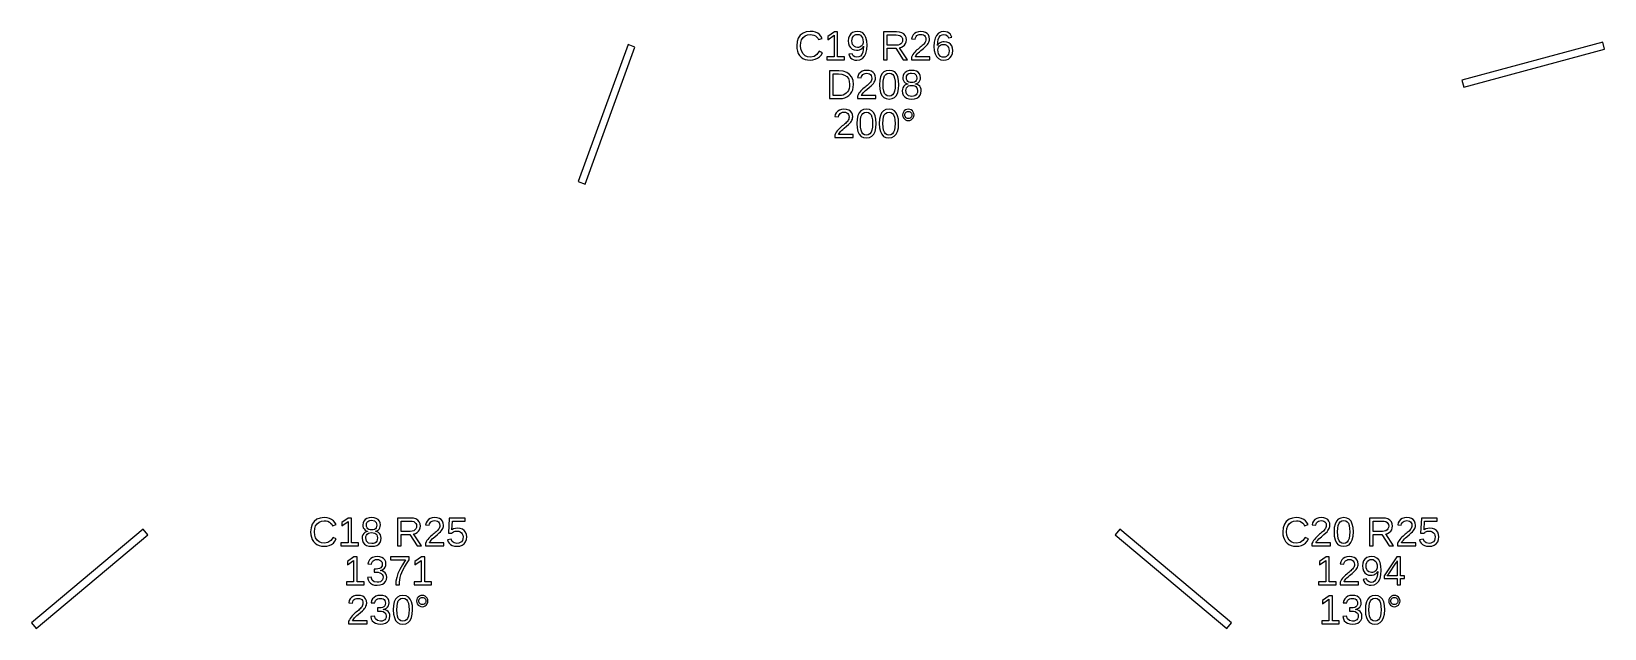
# Model space of a CAD drawing. Extents: x 194 to 2890, y 45 to 1503.
# Drawn here: x 1900.5 to 2224.2, y 955.1 to 1078 of the extents above; entities that cross this region are included whole.
import ezdxf

# ---------------------------------------------------------------- set-up
doc = ezdxf.new("R2010")
doc.units = 0
doc.layers.get('0').update_dxf_attribs({"linetype": 'CONTINUOUS'})

msp = doc.modelspace()

# ---------------------------------------------------------------- linework, layer by layer
for points in [[(2061.31, 1072.09), (2061.81, 1072.22), (2062.26, 1072.44), (2062.66, 1072.73), (2062.99, 1073.11), (2063.26, 1073.56), (2062.62, 1073.88), (2062.15, 1073.22), (2061.55, 1072.82), (2060.81, 1072.69), (2060.23, 1072.76), (2059.73, 1072.97), (2059.32, 1073.33), (2059.01, 1073.8), (2058.83, 1074.37), (2058.77, 1075.02), (2058.83, 1075.68), (2059, 1076.24), (2059.3, 1076.7), (2059.7, 1077.04), (2060.19, 1077.25), (2060.78, 1077.32), (2061.16, 1077.29), (2061.51, 1077.2), (2061.83, 1077.05), (2062.09, 1076.85), (2062.31, 1076.59), (2062.47, 1076.29), (2063.2, 1076.53), (2062.97, 1076.96), (2062.67, 1077.31), (2062.3, 1077.59), (2061.86, 1077.79), (2061.35, 1077.91), (2060.77, 1077.95), (2059.96, 1077.86), (2059.28, 1077.6), (2058.72, 1077.17), (2058.31, 1076.59), (2058.06, 1075.87), (2057.98, 1075.02), (2058.02, 1074.44), (2058.13, 1073.91), (2058.31, 1073.44), (2058.56, 1073.03), (2058.89, 1072.68), (2059.27, 1072.41), (2059.72, 1072.21), (2060.22, 1072.09), (2060.77, 1072.05)], [(2067.8, 1072.75), (2066.41, 1072.75), (2066.41, 1077.86), (2065.73, 1077.86), (2064.37, 1076.93), (2064.37, 1076.24), (2065.67, 1077.16), (2065.67, 1072.75), (2064.21, 1072.75), (2064.21, 1072.13), (2067.8, 1072.13)], [(2070.99, 1072.14), (2071.5, 1072.4), (2071.91, 1072.84), (2072.21, 1073.45), (2072.39, 1074.21), (2072.45, 1075.11), (2072.39, 1075.98), (2072.23, 1076.69), (2071.96, 1077.24), (2071.58, 1077.64), (2071.09, 1077.87), (2070.51, 1077.95), (2069.95, 1077.89), (2069.48, 1077.72), (2069.1, 1077.44), (2068.82, 1077.05), (2068.65, 1076.58), (2068.6, 1076.02), (2068.65, 1075.48), (2068.8, 1075.01), (2069.06, 1074.62), (2069.41, 1074.32), (2069.82, 1074.15), (2070.3, 1074.09), (2070.61, 1074.11), (2070.89, 1074.19), (2071.17, 1074.31), (2071.4, 1074.47), (2071.59, 1074.67), (2071.72, 1074.9), (2071.68, 1074.23), (2071.56, 1073.67), (2071.36, 1073.23), (2071.1, 1072.9), (2070.77, 1072.71), (2070.38, 1072.64), (2069.94, 1072.72), (2069.62, 1072.96), (2069.42, 1073.36), (2068.72, 1073.25), (2068.86, 1072.86), (2069.05, 1072.56), (2069.3, 1072.33), (2069.6, 1072.18), (2069.95, 1072.08), (2070.37, 1072.05)], [(2076.62, 1074.51), (2078.4, 1074.51), (2079.89, 1072.13), (2080.79, 1072.13), (2079.16, 1074.6), (2079.57, 1074.71), (2079.91, 1074.9), (2080.19, 1075.15), (2080.4, 1075.46), (2080.52, 1075.82), (2080.56, 1076.22), (2080.5, 1076.7), (2080.33, 1077.1), (2080.03, 1077.43), (2079.63, 1077.67), (2079.14, 1077.82), (2078.54, 1077.86), (2075.84, 1077.86), (2075.84, 1072.13), (2076.62, 1072.13)], [(2085.39, 1072.75), (2082.4, 1072.75), (2082.5, 1072.95), (2082.63, 1073.14), (2082.8, 1073.35), (2083, 1073.56), (2083.25, 1073.79), (2083.54, 1074.04), (2084.05, 1074.46), (2084.43, 1074.8), (2084.7, 1075.06), (2084.88, 1075.28), (2085.03, 1075.5), (2085.15, 1075.72), (2085.23, 1075.94), (2085.28, 1076.16), (2085.3, 1076.38), (2085.25, 1076.84), (2085.09, 1077.23), (2084.84, 1077.54), (2084.48, 1077.77), (2084.04, 1077.9), (2083.5, 1077.95), (2083.01, 1077.9), (2082.58, 1077.77), (2082.21, 1077.54), (2081.92, 1077.24), (2081.73, 1076.88), (2081.63, 1076.45), (2082.38, 1076.38), (2082.44, 1076.66), (2082.56, 1076.9), (2082.73, 1077.09), (2082.95, 1077.23), (2083.21, 1077.32), (2083.5, 1077.35), (2083.81, 1077.32), (2084.06, 1077.23), (2084.27, 1077.09), (2084.43, 1076.89), (2084.52, 1076.65), (2084.55, 1076.35), (2084.53, 1076.13), (2084.48, 1075.92), (2084.39, 1075.73), (2084.27, 1075.55), (2084.13, 1075.37), (2083.97, 1075.2), (2083.79, 1075.03), (2083.59, 1074.86), (2083.38, 1074.69), (2083.17, 1074.52), (2082.95, 1074.34), (2082.73, 1074.15), (2082.51, 1073.94), (2082.3, 1073.72), (2082.1, 1073.49), (2081.91, 1073.23), (2081.74, 1072.95), (2081.59, 1072.65), (2081.59, 1072.13), (2085.39, 1072.13)], [(2088.76, 1072.11), (2089.22, 1072.28), (2089.59, 1072.57), (2089.86, 1072.97), (2090.02, 1073.44), (2090.08, 1074.01), (2090.03, 1074.53), (2089.87, 1074.97), (2089.61, 1075.34), (2089.27, 1075.62), (2088.85, 1075.78), (2088.35, 1075.84), (2088.05, 1075.82), (2087.78, 1075.75), (2087.52, 1075.64), (2087.3, 1075.5), (2087.11, 1075.31), (2086.96, 1075.08), (2087, 1075.76), (2087.11, 1076.32), (2087.31, 1076.77), (2087.57, 1077.1), (2087.89, 1077.29), (2088.28, 1077.36), (2088.7, 1077.28), (2089.02, 1077.04), (2089.22, 1076.66), (2089.92, 1076.78), (2089.59, 1077.43), (2089.04, 1077.82), (2088.28, 1077.95), (2087.68, 1077.86), (2087.17, 1077.6), (2086.77, 1077.15), (2086.47, 1076.54), (2086.29, 1075.78), (2086.23, 1074.87), (2086.29, 1074.02), (2086.46, 1073.32), (2086.75, 1072.77), (2087.14, 1072.37), (2087.63, 1072.13), (2088.23, 1072.05)], [(2024.7, 1074.74), (2023.3, 1075.26), (2013.03, 1047.07), (2014.44, 1046.55)], [(2070.15, 1074.71), (2069.88, 1074.83), (2069.65, 1075.03), (2069.48, 1075.3), (2069.38, 1075.63), (2069.34, 1076.02), (2069.38, 1076.4), (2069.48, 1076.73), (2069.65, 1077), (2069.88, 1077.2), (2070.15, 1077.32), (2070.48, 1077.36), (2070.81, 1077.31), (2071.1, 1077.17), (2071.33, 1076.93), (2071.51, 1076.62), (2071.61, 1076.25), (2071.65, 1075.82), (2071.63, 1075.6), (2071.58, 1075.4), (2071.49, 1075.22), (2071.38, 1075.06), (2071.23, 1074.92), (2071.06, 1074.81), (2070.88, 1074.73), (2070.68, 1074.68), (2070.47, 1074.67)], [(2076.62, 1075.13), (2076.62, 1077.24), (2078.46, 1077.24), (2078.85, 1077.21), (2079.18, 1077.13), (2079.44, 1076.98), (2079.63, 1076.78), (2079.74, 1076.52), (2079.78, 1076.22), (2079.74, 1075.9), (2079.63, 1075.63), (2079.44, 1075.41), (2079.19, 1075.25), (2078.87, 1075.16), (2078.49, 1075.13)], [(2087.88, 1072.69), (2087.6, 1072.83), (2087.36, 1073.06), (2087.18, 1073.37), (2087.07, 1073.73), (2087.03, 1074.15), (2087.07, 1074.47), (2087.18, 1074.75), (2087.35, 1074.97), (2087.58, 1075.14), (2087.86, 1075.24), (2088.18, 1075.27), (2088.52, 1075.24), (2088.8, 1075.12), (2089.03, 1074.93), (2089.2, 1074.68), (2089.3, 1074.36), (2089.33, 1073.97), (2089.3, 1073.59), (2089.2, 1073.26), (2089.03, 1073), (2088.81, 1072.8), (2088.53, 1072.68), (2088.2, 1072.64)], [(2224.19, 1074.28), (2223.81, 1075.72), (2194.83, 1067.96), (2195.22, 1066.51)], [(2067.4, 1064.17), (2067.89, 1064.29), (2068.33, 1064.49), (2068.72, 1064.76), (2069.05, 1065.1), (2069.31, 1065.5), (2069.5, 1065.97), (2069.62, 1066.49), (2069.66, 1067.06), (2069.57, 1067.89), (2069.31, 1068.58), (2068.87, 1069.13), (2068.27, 1069.54), (2067.52, 1069.78), (2066.62, 1069.86), (2064.72, 1069.86), (2064.72, 1064.13), (2066.87, 1064.13)], [(2065.5, 1064.75), (2065.5, 1069.24), (2066.6, 1069.24), (2067.28, 1069.18), (2067.85, 1068.99), (2068.29, 1068.68), (2068.62, 1068.25), (2068.81, 1067.71), (2068.88, 1067.06), (2068.85, 1066.61), (2068.76, 1066.2), (2068.62, 1065.83), (2068.43, 1065.51), (2068.18, 1065.24), (2067.89, 1065.03), (2067.55, 1064.88), (2067.18, 1064.78), (2066.78, 1064.75)], [(2074.27, 1064.75), (2071.28, 1064.75), (2071.38, 1064.95), (2071.51, 1065.14), (2071.68, 1065.35), (2071.89, 1065.56), (2072.13, 1065.79), (2072.43, 1066.04), (2072.93, 1066.46), (2073.31, 1066.8), (2073.58, 1067.06), (2073.76, 1067.28), (2073.91, 1067.5), (2074.03, 1067.72), (2074.12, 1067.94), (2074.17, 1068.16), (2074.18, 1068.38), (2074.13, 1068.84), (2073.98, 1069.23), (2073.72, 1069.54), (2073.36, 1069.77), (2072.92, 1069.9), (2072.38, 1069.95), (2071.89, 1069.9), (2071.46, 1069.77), (2071.09, 1069.54), (2070.8, 1069.24), (2070.61, 1068.88), (2070.51, 1068.45), (2071.26, 1068.38), (2071.32, 1068.66), (2071.44, 1068.9), (2071.61, 1069.09), (2071.83, 1069.23), (2072.09, 1069.32), (2072.38, 1069.35), (2072.69, 1069.32), (2072.95, 1069.23), (2073.15, 1069.09), (2073.31, 1068.89), (2073.4, 1068.65), (2073.43, 1068.35), (2073.41, 1068.13), (2073.36, 1067.92), (2073.27, 1067.73), (2073.15, 1067.55), (2073.01, 1067.37), (2072.85, 1067.2), (2072.67, 1067.03), (2072.47, 1066.86), (2072.26, 1066.69), (2072.05, 1066.52), (2071.83, 1066.34), (2071.61, 1066.15), (2071.4, 1065.94), (2071.19, 1065.72), (2070.98, 1065.49), (2070.79, 1065.23), (2070.62, 1064.95), (2070.48, 1064.65), (2070.48, 1064.13), (2074.27, 1064.13)], [(2077.6, 1064.13), (2078.1, 1064.39), (2078.49, 1064.81), (2078.78, 1065.39), (2078.94, 1066.12), (2079, 1067), (2078.95, 1067.89), (2078.79, 1068.63), (2078.52, 1069.21), (2078.14, 1069.62), (2077.64, 1069.87), (2077.02, 1069.95), (2076.39, 1069.87), (2075.88, 1069.62), (2075.5, 1069.21), (2075.23, 1068.64), (2075.07, 1067.9), (2075.02, 1067), (2075.07, 1066.11), (2075.24, 1065.38), (2075.51, 1064.8), (2075.9, 1064.38), (2076.39, 1064.13), (2077, 1064.05)], [(2076.61, 1064.71), (2076.3, 1064.9), (2076.06, 1065.21), (2075.89, 1065.66), (2075.79, 1066.26), (2075.76, 1067), (2075.79, 1067.76), (2075.89, 1068.36), (2076.05, 1068.81), (2076.29, 1069.11), (2076.62, 1069.29), (2077.02, 1069.36), (2077.42, 1069.29), (2077.74, 1069.11), (2077.97, 1068.8), (2078.13, 1068.35), (2078.22, 1067.75), (2078.26, 1067), (2078.22, 1066.27), (2078.12, 1065.68), (2077.95, 1065.23), (2077.72, 1064.91), (2077.4, 1064.71), (2077.01, 1064.65)], [(2082.23, 1064.1), (2082.71, 1064.25), (2083.09, 1064.49), (2083.37, 1064.83), (2083.54, 1065.24), (2083.6, 1065.73), (2083.56, 1066.09), (2083.46, 1066.4), (2083.29, 1066.67), (2083.06, 1066.89), (2082.78, 1067.05), (2082.44, 1067.14), (2082.44, 1067.15), (2082.73, 1067.25), (2082.98, 1067.4), (2083.18, 1067.61), (2083.33, 1067.87), (2083.43, 1068.16), (2083.46, 1068.47), (2083.4, 1068.89), (2083.24, 1069.25), (2082.97, 1069.55), (2082.6, 1069.77), (2082.15, 1069.91), (2081.63, 1069.95), (2081.12, 1069.9), (2080.68, 1069.77), (2080.31, 1069.54), (2080.04, 1069.24), (2079.88, 1068.89), (2079.82, 1068.48), (2079.85, 1068.17), (2079.94, 1067.88), (2080.09, 1067.62), (2080.3, 1067.41), (2080.54, 1067.25), (2080.83, 1067.15), (2080.83, 1067.13), (2080.52, 1067.04), (2080.24, 1066.89), (2080.01, 1066.67), (2079.83, 1066.39), (2079.72, 1066.08), (2079.69, 1065.72), (2079.75, 1065.23), (2079.92, 1064.82), (2080.21, 1064.49), (2080.6, 1064.24), (2081.08, 1064.1), (2081.65, 1064.05)], [(2081.32, 1067.45), (2081.06, 1067.54), (2080.85, 1067.68), (2080.7, 1067.88), (2080.6, 1068.13), (2080.57, 1068.43), (2080.6, 1068.73), (2080.69, 1068.97), (2080.84, 1069.16), (2081.05, 1069.3), (2081.31, 1069.38), (2081.63, 1069.4), (2082.22, 1069.3), (2082.58, 1068.97), (2082.7, 1068.43), (2082.67, 1068.11), (2082.57, 1067.85), (2082.42, 1067.66), (2082.22, 1067.53), (2081.95, 1067.45), (2081.64, 1067.42)], [(2080.98, 1064.73), (2080.58, 1065.13), (2080.45, 1065.78), (2080.48, 1066.1), (2080.58, 1066.36), (2080.76, 1066.58), (2080.99, 1066.74), (2081.28, 1066.84), (2081.63, 1066.87), (2081.98, 1066.84), (2082.28, 1066.75), (2082.52, 1066.6), (2082.7, 1066.39), (2082.8, 1066.13), (2082.84, 1065.8), (2082.81, 1065.42), (2082.71, 1065.12), (2082.54, 1064.89), (2082.32, 1064.73), (2082.02, 1064.63), (2081.65, 1064.6)], [(2069.6, 1056.75), (2066.61, 1056.75), (2066.71, 1056.95), (2066.84, 1057.14), (2067.01, 1057.35), (2067.21, 1057.56), (2067.46, 1057.79), (2067.75, 1058.04), (2068.26, 1058.46), (2068.64, 1058.8), (2068.9, 1059.06), (2069.09, 1059.28), (2069.24, 1059.5), (2069.36, 1059.72), (2069.44, 1059.94), (2069.49, 1060.16), (2069.51, 1060.38), (2069.46, 1060.84), (2069.3, 1061.23), (2069.04, 1061.54), (2068.69, 1061.77), (2068.24, 1061.9), (2067.71, 1061.95), (2067.21, 1061.9), (2066.78, 1061.77), (2066.42, 1061.54), (2066.13, 1061.24), (2065.93, 1060.88), (2065.83, 1060.45), (2066.58, 1060.38), (2066.65, 1060.66), (2066.76, 1060.9), (2066.94, 1061.09), (2067.16, 1061.23), (2067.42, 1061.32), (2067.71, 1061.35), (2068.01, 1061.32), (2068.27, 1061.23), (2068.48, 1061.09), (2068.63, 1060.89), (2068.72, 1060.65), (2068.75, 1060.35), (2068.74, 1060.13), (2068.68, 1059.92), (2068.59, 1059.73), (2068.48, 1059.55), (2068.34, 1059.37), (2068.17, 1059.2), (2067.99, 1059.03), (2067.8, 1058.86), (2067.59, 1058.69), (2067.37, 1058.52), (2067.16, 1058.34), (2066.94, 1058.15), (2066.72, 1057.94), (2066.51, 1057.72), (2066.31, 1057.49), (2066.12, 1057.23), (2065.95, 1056.95), (2065.8, 1056.65), (2065.8, 1056.13), (2069.6, 1056.13)], [(2072.93, 1056.13), (2073.43, 1056.39), (2073.82, 1056.81), (2074.1, 1057.39), (2074.27, 1058.12), (2074.33, 1059), (2074.27, 1059.89), (2074.11, 1060.63), (2073.84, 1061.21), (2073.46, 1061.62), (2072.96, 1061.87), (2072.35, 1061.95), (2071.72, 1061.87), (2071.21, 1061.62), (2070.82, 1061.21), (2070.56, 1060.64), (2070.4, 1059.9), (2070.34, 1059), (2070.4, 1058.11), (2070.56, 1057.38), (2070.84, 1056.8), (2071.22, 1056.38), (2071.72, 1056.13), (2072.32, 1056.05)], [(2077.56, 1056.13), (2078.06, 1056.39), (2078.45, 1056.81), (2078.73, 1057.39), (2078.9, 1058.12), (2078.96, 1059), (2078.91, 1059.89), (2078.75, 1060.63), (2078.48, 1061.21), (2078.1, 1061.62), (2077.6, 1061.87), (2076.98, 1061.95), (2076.35, 1061.87), (2075.84, 1061.62), (2075.46, 1061.21), (2075.19, 1060.64), (2075.03, 1059.9), (2074.98, 1059), (2075.03, 1058.11), (2075.2, 1057.38), (2075.47, 1056.8), (2075.86, 1056.38), (2076.35, 1056.13), (2076.96, 1056.05)], [(2081.25, 1059.67), (2081.53, 1059.78), (2081.77, 1059.97), (2081.96, 1060.21), (2082.08, 1060.48), (2082.12, 1060.79), (2082.08, 1061.1), (2081.97, 1061.37), (2081.78, 1061.61), (2081.53, 1061.8), (2081.26, 1061.91), (2080.95, 1061.95), (2080.64, 1061.91), (2080.36, 1061.8), (2080.12, 1061.61), (2079.93, 1061.37), (2079.82, 1061.09), (2079.78, 1060.79), (2079.82, 1060.49), (2079.93, 1060.22), (2080.13, 1059.97), (2080.37, 1059.78), (2080.64, 1059.67), (2080.95, 1059.63)], [(2071.94, 1056.71), (2071.62, 1056.9), (2071.38, 1057.21), (2071.22, 1057.66), (2071.12, 1058.26), (2071.08, 1059), (2071.12, 1059.76), (2071.21, 1060.36), (2071.38, 1060.81), (2071.62, 1061.11), (2071.94, 1061.29), (2072.35, 1061.36), (2072.75, 1061.29), (2073.06, 1061.11), (2073.29, 1060.8), (2073.45, 1060.35), (2073.55, 1059.75), (2073.58, 1059), (2073.55, 1058.27), (2073.45, 1057.68), (2073.28, 1057.23), (2073.04, 1056.91), (2072.72, 1056.71), (2072.33, 1056.65)], [(2076.57, 1056.71), (2076.25, 1056.9), (2076.02, 1057.21), (2075.85, 1057.66), (2075.75, 1058.26), (2075.72, 1059), (2075.75, 1059.76), (2075.85, 1060.36), (2076.01, 1060.81), (2076.25, 1061.11), (2076.57, 1061.29), (2076.98, 1061.36), (2077.38, 1061.29), (2077.7, 1061.11), (2077.93, 1060.8), (2078.09, 1060.35), (2078.18, 1059.75), (2078.22, 1059), (2078.18, 1058.27), (2078.08, 1057.68), (2077.91, 1057.23), (2077.68, 1056.91), (2077.36, 1056.71), (2076.97, 1056.65)], [(2080.76, 1060.08), (2080.59, 1060.15), (2080.44, 1060.27), (2080.32, 1060.43), (2080.25, 1060.6), (2080.23, 1060.79), (2080.25, 1060.98), (2080.32, 1061.15), (2080.44, 1061.31), (2080.59, 1061.43), (2080.76, 1061.5), (2080.95, 1061.52), (2081.14, 1061.5), (2081.31, 1061.43), (2081.46, 1061.31), (2081.58, 1061.16), (2081.65, 1060.99), (2081.67, 1060.79), (2081.65, 1060.6), (2081.58, 1060.42), (2081.46, 1060.27), (2081.31, 1060.15), (2081.14, 1060.08), (2080.95, 1060.06)], [(1961.31, 972.093), (1961.81, 972.222), (1962.26, 972.437), (1962.66, 972.734), (1962.99, 973.109), (1963.26, 973.564), (1962.62, 973.881), (1962.15, 973.219), (1961.55, 972.821), (1960.81, 972.689), (1960.23, 972.76), (1959.73, 972.974), (1959.32, 973.33), (1959.01, 973.803), (1958.83, 974.368), (1958.77, 975.024), (1958.83, 975.685), (1959, 976.244), (1959.3, 976.703), (1959.7, 977.043), (1960.19, 977.247), (1960.78, 977.315), (1961.16, 977.286), (1961.51, 977.198), (1961.83, 977.051), (1962.09, 976.848), (1962.31, 976.593), (1962.47, 976.286), (1963.2, 976.53), (1962.97, 976.961), (1962.67, 977.315), (1962.3, 977.592), (1961.86, 977.791), (1961.35, 977.91), (1960.77, 977.95), (1959.96, 977.863), (1959.28, 977.604), (1958.72, 977.173), (1958.31, 976.589), (1958.06, 975.873), (1957.98, 975.024), (1958.02, 974.441), (1958.13, 973.913), (1958.31, 973.44), (1958.56, 973.028), (1958.89, 972.685), (1959.27, 972.41), (1959.72, 972.21), (1960.22, 972.09), (1960.77, 972.05)], [(1967.8, 972.754), (1966.41, 972.754), (1966.41, 977.864), (1965.73, 977.864), (1964.37, 976.933), (1964.37, 976.241), (1965.67, 977.165), (1965.67, 972.754), (1964.21, 972.754), (1964.21, 972.132), (1967.8, 972.132)], [(1971.11, 972.099), (1971.59, 972.247), (1971.98, 972.494), (1972.26, 972.828), (1972.42, 973.24), (1972.48, 973.731), (1972.45, 974.087), (1972.34, 974.401), (1972.17, 974.672), (1971.94, 974.891), (1971.66, 975.047), (1971.32, 975.138), (1971.32, 975.155), (1971.61, 975.247), (1971.86, 975.401), (1972.06, 975.614), (1972.22, 975.873), (1972.31, 976.159), (1972.34, 976.473), (1972.28, 976.895), (1972.12, 977.254), (1971.85, 977.551), (1971.48, 977.773), (1971.04, 977.906), (1970.51, 977.95), (1970, 977.905), (1969.56, 977.769), (1969.19, 977.543), (1968.92, 977.244), (1968.76, 976.89), (1968.7, 976.481), (1968.73, 976.167), (1968.82, 975.881), (1968.97, 975.622), (1969.18, 975.407), (1969.42, 975.248), (1969.71, 975.146), (1969.71, 975.13), (1969.4, 975.043), (1969.13, 974.888), (1968.89, 974.666), (1968.71, 974.391), (1968.61, 974.077), (1968.57, 973.722), (1968.63, 973.229), (1968.8, 972.816), (1969.09, 972.486), (1969.48, 972.244), (1969.96, 972.099), (1970.53, 972.05)], [(1976.62, 974.512), (1978.4, 974.512), (1979.89, 972.132), (1980.79, 972.132), (1979.16, 974.601), (1979.57, 974.713), (1979.91, 974.896), (1980.19, 975.151), (1980.4, 975.463), (1980.52, 975.821), (1980.56, 976.225), (1980.5, 976.702), (1980.33, 977.104), (1980.03, 977.431), (1979.63, 977.672), (1979.14, 977.816), (1978.54, 977.864), (1975.84, 977.864), (1975.84, 972.132), (1976.62, 972.132)], [(1985.39, 972.754), (1982.4, 972.754), (1982.5, 972.946), (1982.63, 973.144), (1982.8, 973.346), (1983, 973.559), (1983.25, 973.789), (1983.54, 974.036), (1984.05, 974.457), (1984.43, 974.797), (1984.7, 975.057), (1984.88, 975.277), (1985.03, 975.496), (1985.15, 975.716), (1985.23, 975.936), (1985.28, 976.157), (1985.3, 976.379), (1985.25, 976.843), (1985.09, 977.23), (1984.84, 977.541), (1984.48, 977.768), (1984.04, 977.904), (1983.5, 977.95), (1983.01, 977.905), (1982.58, 977.769), (1982.21, 977.543), (1981.92, 977.24), (1981.73, 976.876), (1981.63, 976.448), (1982.38, 976.379), (1982.44, 976.663), (1982.56, 976.901), (1982.73, 977.093), (1982.95, 977.235), (1983.21, 977.319), (1983.5, 977.348), (1983.81, 977.319), (1984.06, 977.232), (1984.27, 977.087), (1984.43, 976.89), (1984.52, 976.646), (1984.55, 976.355), (1984.53, 976.13), (1984.48, 975.921), (1984.39, 975.728), (1984.27, 975.547), (1984.13, 975.37), (1983.97, 975.199), (1983.79, 975.031), (1983.59, 974.863), (1983.38, 974.695), (1983.17, 974.522), (1982.95, 974.34), (1982.73, 974.148), (1982.51, 973.943), (1982.3, 973.724), (1982.1, 973.488), (1981.91, 973.233), (1981.74, 972.953), (1981.59, 972.648), (1981.59, 972.132), (1985.39, 972.132)], [(1988.65, 972.108), (1989.15, 972.282), (1989.56, 972.571), (1989.86, 972.961), (1990.03, 973.437), (1990.09, 973.999), (1990.04, 974.497), (1989.87, 974.929), (1989.59, 975.293), (1989.22, 975.569), (1988.77, 975.734), (1988.24, 975.789), (1987.8, 975.749), (1987.4, 975.627), (1987.06, 975.423), (1987.17, 977.242), (1989.76, 977.242), (1989.76, 977.864), (1986.5, 977.864), (1986.31, 974.78), (1987.03, 974.78), (1987.2, 974.915), (1987.37, 975.021), (1987.54, 975.098), (1987.71, 975.15), (1987.9, 975.181), (1988.09, 975.191), (1988.45, 975.154), (1988.75, 975.043), (1989, 974.858), (1989.18, 974.612), (1989.3, 974.321), (1989.33, 973.983), (1989.3, 973.597), (1989.19, 973.271), (1989, 973.004), (1988.75, 972.806), (1988.44, 972.688), (1988.08, 972.648), (1987.52, 972.743), (1987.12, 973.026), (1986.88, 973.499), (1986.14, 973.413), (1986.27, 973.006), (1986.48, 972.668), (1986.77, 972.4), (1987.13, 972.206), (1987.56, 972.089), (1988.06, 972.05)], [(2161.31, 972.093), (2161.81, 972.222), (2162.26, 972.437), (2162.66, 972.734), (2162.99, 973.109), (2163.26, 973.564), (2162.62, 973.881), (2162.15, 973.219), (2161.55, 972.821), (2160.81, 972.689), (2160.23, 972.76), (2159.73, 972.974), (2159.32, 973.33), (2159.01, 973.803), (2158.83, 974.368), (2158.77, 975.024), (2158.83, 975.685), (2159, 976.244), (2159.3, 976.703), (2159.7, 977.043), (2160.19, 977.247), (2160.78, 977.315), (2161.16, 977.286), (2161.51, 977.198), (2161.83, 977.051), (2162.09, 976.848), (2162.31, 976.593), (2162.47, 976.286), (2163.2, 976.53), (2162.97, 976.961), (2162.67, 977.315), (2162.3, 977.592), (2161.86, 977.791), (2161.35, 977.91), (2160.77, 977.95), (2159.96, 977.863), (2159.28, 977.604), (2158.72, 977.173), (2158.31, 976.589), (2158.06, 975.873), (2157.98, 975.024), (2158.02, 974.441), (2158.13, 973.913), (2158.31, 973.44), (2158.56, 973.028), (2158.89, 972.685), (2159.27, 972.41), (2159.72, 972.21), (2160.22, 972.09), (2160.77, 972.05)], [(2167.79, 972.754), (2164.8, 972.754), (2164.9, 972.946), (2165.03, 973.144), (2165.2, 973.346), (2165.4, 973.559), (2165.65, 973.789), (2165.94, 974.036), (2166.45, 974.457), (2166.83, 974.797), (2167.09, 975.057), (2167.28, 975.277), (2167.43, 975.496), (2167.55, 975.716), (2167.63, 975.936), (2167.68, 976.157), (2167.7, 976.379), (2167.65, 976.843), (2167.49, 977.23), (2167.23, 977.541), (2166.88, 977.768), (2166.43, 977.904), (2165.9, 977.95), (2165.41, 977.905), (2164.98, 977.769), (2164.61, 977.543), (2164.32, 977.24), (2164.13, 976.876), (2164.02, 976.448), (2164.77, 976.379), (2164.84, 976.663), (2164.96, 976.901), (2165.13, 977.093), (2165.35, 977.235), (2165.61, 977.319), (2165.9, 977.348), (2166.2, 977.319), (2166.46, 977.232), (2166.67, 977.087), (2166.82, 976.89), (2166.92, 976.646), (2166.95, 976.355), (2166.93, 976.13), (2166.87, 975.921), (2166.79, 975.728), (2166.67, 975.547), (2166.53, 975.37), (2166.36, 975.199), (2166.18, 975.031), (2165.99, 974.863), (2165.78, 974.695), (2165.56, 974.522), (2165.35, 974.34), (2165.13, 974.148), (2164.91, 973.943), (2164.7, 973.724), (2164.5, 973.488), (2164.31, 973.233), (2164.14, 972.953), (2163.99, 972.648), (2163.99, 972.132), (2167.79, 972.132)], [(2171.12, 972.134), (2171.62, 972.387), (2172.01, 972.807), (2172.29, 973.387), (2172.46, 974.118), (2172.52, 975), (2172.46, 975.894), (2172.3, 976.629), (2172.03, 977.205), (2171.65, 977.619), (2171.16, 977.867), (2170.54, 977.95), (2169.91, 977.868), (2169.4, 977.623), (2169.02, 977.213), (2168.75, 976.64), (2168.59, 975.902), (2168.53, 975), (2168.59, 974.114), (2168.75, 973.382), (2169.03, 972.803), (2169.42, 972.385), (2169.91, 972.134), (2170.51, 972.05)], [(2176.62, 974.512), (2178.4, 974.512), (2179.89, 972.132), (2180.79, 972.132), (2179.16, 974.601), (2179.57, 974.713), (2179.91, 974.896), (2180.19, 975.151), (2180.4, 975.463), (2180.52, 975.821), (2180.56, 976.225), (2180.5, 976.702), (2180.33, 977.104), (2180.03, 977.431), (2179.63, 977.672), (2179.14, 977.816), (2178.54, 977.864), (2175.84, 977.864), (2175.84, 972.132), (2176.62, 972.132)], [(2185.39, 972.754), (2182.4, 972.754), (2182.5, 972.946), (2182.63, 973.144), (2182.8, 973.346), (2183, 973.559), (2183.25, 973.789), (2183.54, 974.036), (2184.05, 974.457), (2184.43, 974.797), (2184.7, 975.057), (2184.88, 975.277), (2185.03, 975.496), (2185.15, 975.716), (2185.23, 975.936), (2185.28, 976.157), (2185.3, 976.379), (2185.25, 976.843), (2185.09, 977.23), (2184.84, 977.541), (2184.48, 977.768), (2184.04, 977.904), (2183.5, 977.95), (2183.01, 977.905), (2182.58, 977.769), (2182.21, 977.543), (2181.92, 977.24), (2181.73, 976.876), (2181.63, 976.448), (2182.38, 976.379), (2182.44, 976.663), (2182.56, 976.901), (2182.73, 977.093), (2182.95, 977.235), (2183.21, 977.319), (2183.5, 977.348), (2183.81, 977.319), (2184.06, 977.232), (2184.27, 977.087), (2184.43, 976.89), (2184.52, 976.646), (2184.55, 976.355), (2184.53, 976.13), (2184.48, 975.921), (2184.39, 975.728), (2184.27, 975.547), (2184.13, 975.37), (2183.97, 975.199), (2183.79, 975.031), (2183.59, 974.863), (2183.38, 974.695), (2183.17, 974.522), (2182.95, 974.34), (2182.73, 974.148), (2182.51, 973.943), (2182.3, 973.724), (2182.1, 973.488), (2181.91, 973.233), (2181.74, 972.953), (2181.59, 972.648), (2181.59, 972.132), (2185.39, 972.132)], [(2188.65, 972.108), (2189.15, 972.282), (2189.56, 972.571), (2189.86, 972.961), (2190.03, 973.437), (2190.09, 973.999), (2190.04, 974.497), (2189.87, 974.929), (2189.59, 975.293), (2189.22, 975.569), (2188.77, 975.734), (2188.24, 975.789), (2187.8, 975.749), (2187.4, 975.627), (2187.06, 975.423), (2187.17, 977.242), (2189.76, 977.242), (2189.76, 977.864), (2186.5, 977.864), (2186.31, 974.78), (2187.03, 974.78), (2187.2, 974.915), (2187.37, 975.021), (2187.54, 975.098), (2187.71, 975.15), (2187.9, 975.181), (2188.09, 975.191), (2188.45, 975.154), (2188.75, 975.043), (2189, 974.858), (2189.18, 974.612), (2189.3, 974.321), (2189.33, 973.983), (2189.3, 973.597), (2189.19, 973.271), (2189, 973.004), (2188.75, 972.806), (2188.44, 972.688), (2188.08, 972.648), (2187.52, 972.743), (2187.12, 973.026), (2186.88, 973.499), (2186.14, 973.413), (2186.27, 973.006), (2186.48, 972.668), (2186.77, 972.4), (2187.13, 972.206), (2187.56, 972.089), (2188.06, 972.05)], [(1924.48, 974.425), (1923.52, 975.575), (1900.54, 956.291), (1901.5, 955.142)], [(1969.86, 972.731), (1969.46, 973.126), (1969.33, 973.783), (1969.36, 974.098), (1969.47, 974.365), (1969.64, 974.583), (1969.88, 974.745), (1970.17, 974.842), (1970.51, 974.874), (1970.86, 974.844), (1971.16, 974.754), (1971.4, 974.603), (1971.58, 974.394), (1971.68, 974.126), (1971.72, 973.8), (1971.69, 973.42), (1971.59, 973.115), (1971.43, 972.886), (1971.2, 972.727), (1970.9, 972.631), (1970.54, 972.599)], [(1970.21, 975.452), (1969.94, 975.538), (1969.73, 975.681), (1969.58, 975.88), (1969.48, 976.13), (1969.45, 976.432), (1969.48, 976.728), (1969.57, 976.971), (1969.72, 977.16), (1969.93, 977.296), (1970.19, 977.377), (1970.51, 977.405), (1971.1, 977.297), (1971.46, 976.972), (1971.58, 976.432), (1971.55, 976.11), (1971.46, 975.853), (1971.31, 975.661), (1971.1, 975.529), (1970.84, 975.45), (1970.52, 975.423)], [(1976.62, 975.126), (1976.62, 977.242), (1978.46, 977.242), (1978.85, 977.213), (1979.18, 977.125), (1979.44, 976.979), (1979.63, 976.778), (1979.74, 976.524), (1979.78, 976.217), (1979.74, 975.898), (1979.63, 975.63), (1979.44, 975.413), (1979.19, 975.254), (1978.87, 975.158), (1978.49, 975.126)], [(2147.46, 956.291), (2124.48, 975.575), (2123.52, 974.425), (2146.5, 955.142)], [(2170.13, 972.711), (2169.81, 972.9), (2169.57, 973.214), (2169.41, 973.664), (2169.31, 974.259), (2169.27, 975), (2169.31, 975.759), (2169.4, 976.362), (2169.57, 976.806), (2169.81, 977.112), (2170.13, 977.295), (2170.54, 977.356), (2170.94, 977.294), (2171.25, 977.108), (2171.49, 976.798), (2171.64, 976.351), (2171.74, 975.751), (2171.77, 975), (2171.74, 974.271), (2171.64, 973.68), (2171.47, 973.226), (2171.23, 972.905), (2170.92, 972.712), (2170.52, 972.648)], [(2176.62, 975.126), (2176.62, 977.242), (2178.46, 977.242), (2178.85, 977.213), (2179.18, 977.125), (2179.44, 976.979), (2179.63, 976.778), (2179.74, 976.524), (2179.78, 976.217), (2179.74, 975.898), (2179.63, 975.63), (2179.44, 975.413), (2179.19, 975.254), (2178.87, 975.158), (2178.49, 975.126)], [(1968.96, 964.754), (1967.56, 964.754), (1967.56, 969.864), (1966.89, 969.864), (1965.53, 968.933), (1965.53, 968.241), (1966.83, 969.165), (1966.83, 964.754), (1965.37, 964.754), (1965.37, 964.132), (1968.96, 964.132)], [(1972.26, 964.099), (1972.74, 964.244), (1973.13, 964.486), (1973.41, 964.816), (1973.58, 965.225), (1973.63, 965.714), (1973.59, 966.06), (1973.47, 966.363), (1973.28, 966.626), (1973.01, 966.835), (1972.67, 966.978), (1972.27, 967.057), (1972.27, 967.073), (1972.63, 967.179), (1972.93, 967.335), (1973.17, 967.539), (1973.34, 967.791), (1973.44, 968.089), (1973.47, 968.432), (1973.42, 968.875), (1973.26, 969.247), (1973, 969.549), (1972.64, 969.772), (1972.19, 969.905), (1971.66, 969.95), (1971.16, 969.906), (1970.73, 969.774), (1970.36, 969.555), (1970.08, 969.258), (1969.88, 968.892), (1969.78, 968.457), (1970.52, 968.4), (1970.58, 968.678), (1970.69, 968.911), (1970.86, 969.099), (1971.08, 969.237), (1971.35, 969.32), (1971.65, 969.348), (1971.97, 969.318), (1972.24, 969.229), (1972.45, 969.081), (1972.6, 968.882), (1972.69, 968.64), (1972.72, 968.355), (1972.69, 968.068), (1972.57, 967.826), (1972.39, 967.629), (1972.14, 967.483), (1971.83, 967.395), (1971.46, 967.366), (1971.06, 967.366), (1971.06, 966.731), (1971.47, 966.731), (1971.89, 966.702), (1972.24, 966.615), (1972.51, 966.469), (1972.71, 966.271), (1972.83, 966.028), (1972.87, 965.739), (1972.84, 965.41), (1972.73, 965.14), (1972.56, 964.929), (1972.32, 964.778), (1972.03, 964.687), (1971.69, 964.656), (1971.06, 964.769), (1970.64, 965.108), (1970.44, 965.674), (1969.68, 965.604), (1969.79, 965.134), (1970, 964.746), (1970.3, 964.443), (1970.68, 964.225), (1971.15, 964.094), (1971.69, 964.05)], [(1976.27, 964.655), (1976.33, 965.166), (1976.43, 965.665), (1976.57, 966.161), (1976.75, 966.662), (1976.97, 967.167), (1977.27, 967.739), (1977.69, 968.44), (1978.22, 969.27), (1978.22, 969.864), (1974.43, 969.864), (1974.43, 969.242), (1977.51, 969.242), (1976.85, 968.228), (1976.33, 967.295), (1975.95, 966.445), (1975.69, 965.648), (1975.54, 964.877), (1975.49, 964.132), (1976.25, 964.132)], [(1982.86, 964.754), (1981.47, 964.754), (1981.47, 969.864), (1980.79, 969.864), (1979.44, 968.933), (1979.44, 968.241), (1980.73, 969.165), (1980.73, 964.754), (1979.27, 964.754), (1979.27, 964.132), (1982.86, 964.132)], [(2168.96, 964.754), (2167.56, 964.754), (2167.56, 969.864), (2166.89, 969.864), (2165.53, 968.933), (2165.53, 968.241), (2166.83, 969.165), (2166.83, 964.754), (2165.37, 964.754), (2165.37, 964.132), (2168.96, 964.132)], [(2173.58, 964.754), (2170.59, 964.754), (2170.69, 964.946), (2170.82, 965.144), (2170.99, 965.346), (2171.19, 965.559), (2171.44, 965.789), (2171.73, 966.036), (2172.24, 966.457), (2172.62, 966.797), (2172.88, 967.057), (2173.07, 967.277), (2173.22, 967.496), (2173.34, 967.716), (2173.42, 967.936), (2173.47, 968.157), (2173.49, 968.379), (2173.44, 968.843), (2173.28, 969.23), (2173.03, 969.541), (2172.67, 969.768), (2172.23, 969.904), (2171.69, 969.95), (2171.2, 969.905), (2170.77, 969.769), (2170.4, 969.543), (2170.11, 969.24), (2169.92, 968.876), (2169.82, 968.448), (2170.57, 968.379), (2170.63, 968.663), (2170.75, 968.901), (2170.92, 969.093), (2171.14, 969.235), (2171.4, 969.319), (2171.69, 969.348), (2172, 969.319), (2172.25, 969.232), (2172.46, 969.087), (2172.62, 968.89), (2172.71, 968.646), (2172.74, 968.355), (2172.72, 968.13), (2172.67, 967.921), (2172.58, 967.728), (2172.46, 967.547), (2172.32, 967.37), (2172.16, 967.199), (2171.98, 967.031), (2171.78, 966.863), (2171.57, 966.695), (2171.36, 966.522), (2171.14, 966.34), (2170.92, 966.148), (2170.7, 965.943), (2170.49, 965.724), (2170.29, 965.488), (2170.1, 965.233), (2169.93, 964.953), (2169.78, 964.648), (2169.78, 964.132), (2173.58, 964.132)], [(2176.78, 964.138), (2177.29, 964.403), (2177.7, 964.844), (2178, 965.448), (2178.18, 966.205), (2178.24, 967.114), (2178.18, 967.981), (2178.02, 968.691), (2177.75, 969.242), (2177.37, 969.635), (2176.88, 969.871), (2176.3, 969.95), (2175.74, 969.893), (2175.28, 969.721), (2174.9, 969.435), (2174.61, 969.049), (2174.45, 968.578), (2174.39, 968.021), (2174.44, 967.476), (2174.6, 967.009), (2174.85, 966.617), (2175.2, 966.324), (2175.61, 966.147), (2176.09, 966.089), (2176.4, 966.113), (2176.69, 966.187), (2176.96, 966.31), (2177.2, 966.474), (2177.38, 966.67), (2177.52, 966.898), (2177.47, 966.23), (2177.35, 965.672), (2177.15, 965.226), (2176.89, 964.901), (2176.57, 964.705), (2176.18, 964.64), (2175.74, 964.72), (2175.41, 964.958), (2175.21, 965.356), (2174.51, 965.246), (2174.65, 964.865), (2174.84, 964.56), (2175.09, 964.333), (2175.39, 964.176), (2175.75, 964.082), (2176.16, 964.05)], [(2175.94, 966.707), (2175.67, 966.828), (2175.44, 967.03), (2175.27, 967.302), (2175.17, 967.633), (2175.14, 968.021), (2175.17, 968.403), (2175.27, 968.727), (2175.44, 968.996), (2175.67, 969.196), (2175.95, 969.316), (2176.27, 969.356), (2176.61, 969.309), (2176.89, 969.169), (2177.12, 968.935), (2177.3, 968.624), (2177.41, 968.253), (2177.44, 967.822), (2177.42, 967.605), (2177.37, 967.404), (2177.29, 967.22), (2177.17, 967.057), (2177.03, 966.92), (2176.86, 966.811), (2176.67, 966.731), (2176.47, 966.682), (2176.27, 966.666)], [(2182.22, 965.429), (2183.02, 965.429), (2183.02, 966.007), (2182.22, 966.007), (2182.22, 969.864), (2181.45, 969.864), (2178.83, 965.999), (2178.83, 965.429), (2181.53, 965.429), (2181.53, 964.132), (2182.22, 964.132)], [(2179.5, 966.007), (2179.57, 966.089), (2179.79, 966.39), (2181.25, 968.554), (2181.3, 968.618), (2181.35, 968.708), (2181.41, 968.823), (2181.47, 968.932), (2181.51, 969.004), (2181.53, 969.038), (2181.53, 966.007)], [(1969.6, 956.754), (1966.61, 956.754), (1966.71, 956.946), (1966.84, 957.144), (1967.01, 957.346), (1967.21, 957.559), (1967.46, 957.789), (1967.75, 958.036), (1968.26, 958.457), (1968.64, 958.797), (1968.9, 959.057), (1969.09, 959.277), (1969.24, 959.496), (1969.36, 959.716), (1969.44, 959.936), (1969.49, 960.157), (1969.51, 960.379), (1969.46, 960.843), (1969.3, 961.23), (1969.04, 961.541), (1968.69, 961.768), (1968.24, 961.904), (1967.71, 961.95), (1967.21, 961.905), (1966.78, 961.769), (1966.42, 961.543), (1966.13, 961.24), (1965.93, 960.876), (1965.83, 960.448), (1966.58, 960.379), (1966.65, 960.663), (1966.76, 960.901), (1966.94, 961.093), (1967.16, 961.235), (1967.42, 961.319), (1967.71, 961.348), (1968.01, 961.319), (1968.27, 961.232), (1968.48, 961.087), (1968.63, 960.89), (1968.72, 960.646), (1968.75, 960.355), (1968.74, 960.13), (1968.68, 959.921), (1968.59, 959.728), (1968.48, 959.547), (1968.34, 959.37), (1968.17, 959.199), (1967.99, 959.031), (1967.8, 958.863), (1967.59, 958.695), (1967.37, 958.522), (1967.16, 958.34), (1966.94, 958.148), (1966.72, 957.943), (1966.51, 957.724), (1966.31, 957.488), (1966.12, 957.233), (1965.95, 956.953), (1965.8, 956.648), (1965.8, 956.132), (1969.6, 956.132)], [(1972.92, 956.099), (1973.4, 956.244), (1973.78, 956.486), (1974.06, 956.816), (1974.23, 957.225), (1974.28, 957.714), (1974.24, 958.06), (1974.13, 958.363), (1973.93, 958.626), (1973.66, 958.835), (1973.32, 958.978), (1972.93, 959.057), (1972.93, 959.073), (1973.29, 959.179), (1973.58, 959.335), (1973.82, 959.539), (1973.99, 959.791), (1974.09, 960.089), (1974.13, 960.432), (1974.07, 960.875), (1973.91, 961.247), (1973.65, 961.549), (1973.29, 961.772), (1972.84, 961.905), (1972.31, 961.95), (1971.81, 961.906), (1971.38, 961.774), (1971.02, 961.555), (1970.73, 961.258), (1970.53, 960.892), (1970.43, 960.457), (1971.17, 960.4), (1971.23, 960.678), (1971.34, 960.911), (1971.52, 961.099), (1971.74, 961.237), (1972, 961.32), (1972.3, 961.348), (1972.63, 961.318), (1972.89, 961.229), (1973.1, 961.081), (1973.25, 960.882), (1973.34, 960.64), (1973.37, 960.355), (1973.34, 960.068), (1973.23, 959.826), (1973.04, 959.629), (1972.79, 959.483), (1972.48, 959.395), (1972.11, 959.366), (1971.71, 959.366), (1971.71, 958.731), (1972.12, 958.731), (1972.54, 958.702), (1972.89, 958.615), (1973.16, 958.469), (1973.36, 958.271), (1973.48, 958.028), (1973.52, 957.739), (1973.49, 957.41), (1973.38, 957.14), (1973.21, 956.929), (1972.97, 956.778), (1972.68, 956.687), (1972.34, 956.656), (1971.71, 956.769), (1971.29, 957.108), (1971.09, 957.674), (1970.33, 957.604), (1970.45, 957.134), (1970.65, 956.746), (1970.95, 956.443), (1971.34, 956.225), (1971.8, 956.094), (1972.34, 956.05)], [(1977.56, 956.134), (1978.06, 956.387), (1978.45, 956.807), (1978.73, 957.387), (1978.9, 958.118), (1978.96, 959), (1978.91, 959.894), (1978.75, 960.629), (1978.48, 961.205), (1978.1, 961.619), (1977.6, 961.867), (1976.98, 961.95), (1976.35, 961.868), (1975.84, 961.623), (1975.46, 961.213), (1975.19, 960.64), (1975.03, 959.902), (1974.98, 959), (1975.03, 958.114), (1975.2, 957.382), (1975.47, 956.803), (1975.86, 956.385), (1976.35, 956.134), (1976.96, 956.05)], [(1976.57, 956.711), (1976.25, 956.9), (1976.02, 957.214), (1975.85, 957.664), (1975.75, 958.259), (1975.72, 959), (1975.75, 959.759), (1975.85, 960.362), (1976.01, 960.806), (1976.25, 961.112), (1976.57, 961.295), (1976.98, 961.356), (1977.38, 961.294), (1977.7, 961.108), (1977.93, 960.798), (1978.09, 960.351), (1978.18, 959.751), (1978.22, 959), (1978.18, 958.271), (1978.08, 957.68), (1977.91, 957.226), (1977.68, 956.905), (1977.36, 956.712), (1976.97, 956.648)], [(1981.25, 959.668), (1981.53, 959.781), (1981.77, 959.968), (1981.96, 960.21), (1982.08, 960.484), (1982.12, 960.79), (1982.08, 961.097), (1981.97, 961.371), (1981.78, 961.612), (1981.53, 961.8), (1981.26, 961.912), (1980.95, 961.95), (1980.64, 961.912), (1980.36, 961.798), (1980.12, 961.608), (1979.93, 961.365), (1979.82, 961.093), (1979.78, 960.79), (1979.82, 960.488), (1979.93, 960.215), (1980.13, 959.972), (1980.37, 959.783), (1980.64, 959.669), (1980.95, 959.631)], [(1980.76, 960.082), (1980.59, 960.154), (1980.44, 960.274), (1980.32, 960.427), (1980.25, 960.599), (1980.23, 960.79), (1980.25, 960.981), (1980.32, 961.154), (1980.44, 961.307), (1980.59, 961.427), (1980.76, 961.499), (1980.95, 961.523), (1981.14, 961.499), (1981.31, 961.429), (1981.46, 961.311), (1981.58, 961.159), (1981.65, 960.986), (1981.67, 960.79), (1981.65, 960.597), (1981.58, 960.424), (1981.46, 960.271), (1981.31, 960.153), (1981.14, 960.082), (1980.95, 960.058)], [(2169.61, 956.754), (2168.21, 956.754), (2168.21, 961.864), (2167.54, 961.864), (2166.18, 960.933), (2166.18, 960.241), (2167.48, 961.165), (2167.48, 956.754), (2166.02, 956.754), (2166.02, 956.132), (2169.61, 956.132)], [(2172.92, 956.099), (2173.4, 956.244), (2173.78, 956.486), (2174.06, 956.816), (2174.23, 957.225), (2174.28, 957.714), (2174.24, 958.06), (2174.13, 958.363), (2173.93, 958.626), (2173.66, 958.835), (2173.32, 958.978), (2172.93, 959.057), (2172.93, 959.073), (2173.29, 959.179), (2173.58, 959.335), (2173.82, 959.539), (2173.99, 959.791), (2174.09, 960.089), (2174.13, 960.432), (2174.07, 960.875), (2173.91, 961.247), (2173.65, 961.549), (2173.29, 961.772), (2172.84, 961.905), (2172.31, 961.95), (2171.81, 961.906), (2171.38, 961.774), (2171.02, 961.555), (2170.73, 961.258), (2170.53, 960.892), (2170.43, 960.457), (2171.17, 960.4), (2171.23, 960.678), (2171.34, 960.911), (2171.52, 961.099), (2171.74, 961.237), (2172, 961.32), (2172.3, 961.348), (2172.63, 961.318), (2172.89, 961.229), (2173.1, 961.081), (2173.25, 960.882), (2173.34, 960.64), (2173.37, 960.355), (2173.34, 960.068), (2173.23, 959.826), (2173.04, 959.629), (2172.79, 959.483), (2172.48, 959.395), (2172.11, 959.366), (2171.71, 959.366), (2171.71, 958.731), (2172.12, 958.731), (2172.54, 958.702), (2172.89, 958.615), (2173.16, 958.469), (2173.36, 958.271), (2173.48, 958.028), (2173.52, 957.739), (2173.49, 957.41), (2173.38, 957.14), (2173.21, 956.929), (2172.97, 956.778), (2172.68, 956.687), (2172.34, 956.656), (2171.71, 956.769), (2171.29, 957.108), (2171.09, 957.674), (2170.33, 957.604), (2170.45, 957.134), (2170.65, 956.746), (2170.95, 956.443), (2171.34, 956.225), (2171.8, 956.094), (2172.34, 956.05)], [(2177.56, 956.134), (2178.06, 956.387), (2178.45, 956.807), (2178.73, 957.387), (2178.9, 958.118), (2178.96, 959), (2178.91, 959.894), (2178.75, 960.629), (2178.48, 961.205), (2178.1, 961.619), (2177.6, 961.867), (2176.98, 961.95), (2176.35, 961.868), (2175.84, 961.623), (2175.46, 961.213), (2175.19, 960.64), (2175.03, 959.902), (2174.98, 959), (2175.03, 958.114), (2175.2, 957.382), (2175.47, 956.803), (2175.86, 956.385), (2176.35, 956.134), (2176.96, 956.05)], [(2176.57, 956.711), (2176.25, 956.9), (2176.02, 957.214), (2175.85, 957.664), (2175.75, 958.259), (2175.72, 959), (2175.75, 959.759), (2175.85, 960.362), (2176.01, 960.806), (2176.25, 961.112), (2176.57, 961.295), (2176.98, 961.356), (2177.38, 961.294), (2177.7, 961.108), (2177.93, 960.798), (2178.09, 960.351), (2178.18, 959.751), (2178.22, 959), (2178.18, 958.271), (2178.08, 957.68), (2177.91, 957.226), (2177.68, 956.905), (2177.36, 956.712), (2176.97, 956.648)], [(2181.25, 959.668), (2181.53, 959.781), (2181.77, 959.968), (2181.96, 960.21), (2182.08, 960.484), (2182.12, 960.79), (2182.08, 961.097), (2181.97, 961.371), (2181.78, 961.612), (2181.53, 961.8), (2181.26, 961.912), (2180.95, 961.95), (2180.64, 961.912), (2180.36, 961.798), (2180.12, 961.608), (2179.93, 961.365), (2179.82, 961.093), (2179.78, 960.79), (2179.82, 960.488), (2179.93, 960.215), (2180.13, 959.972), (2180.37, 959.783), (2180.64, 959.669), (2180.95, 959.631)], [(2180.76, 960.082), (2180.59, 960.154), (2180.44, 960.274), (2180.32, 960.427), (2180.25, 960.599), (2180.23, 960.79), (2180.25, 960.981), (2180.32, 961.154), (2180.44, 961.307), (2180.59, 961.427), (2180.76, 961.499), (2180.95, 961.523), (2181.14, 961.499), (2181.31, 961.429), (2181.46, 961.311), (2181.58, 961.159), (2181.65, 960.986), (2181.67, 960.79), (2181.65, 960.597), (2181.58, 960.424), (2181.46, 960.271), (2181.31, 960.153), (2181.14, 960.082), (2180.95, 960.058)]]:
    msp.add_lwpolyline(points, close=True)

doc.saveas('drawing.dxf')
